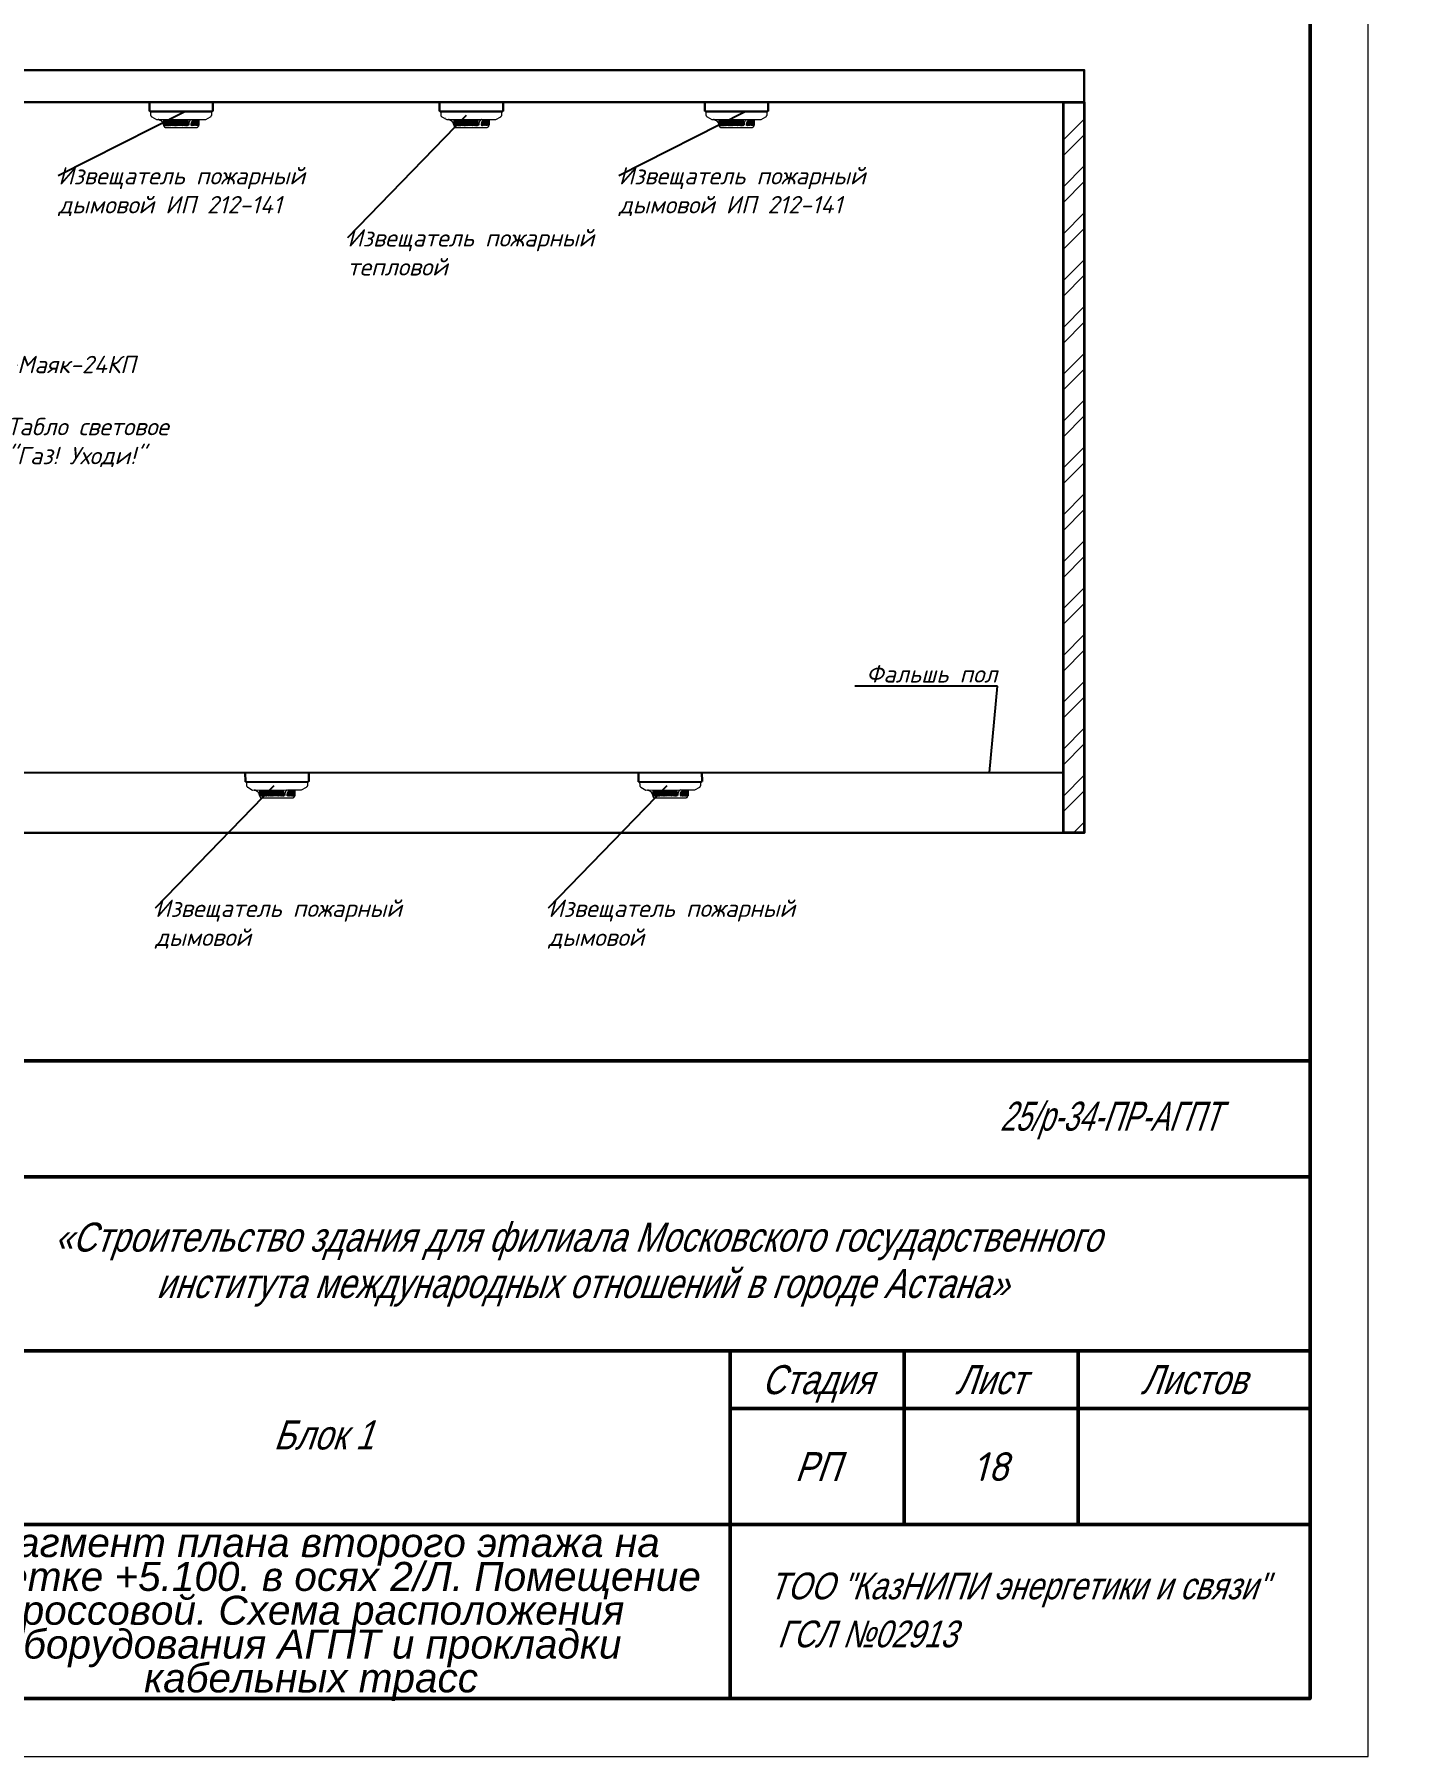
# Model space of a CAD drawing. Header units: millimetres. Extents: x -43024 to 94798, y 928 to 12808.
# Drawn here: x 49776 to 54533, y 928 to 6868 of the extents above; entities that cross this region are included whole.
import ezdxf
from ezdxf import colors
from ezdxf.entities.mleader import LeaderData, LeaderLine
from ezdxf.enums import TextEntityAlignment as Align
from ezdxf.math import Vec2, Vec3

# ---------------------------------------------------------------- set-up
doc = ezdxf.new("R2010")
doc.units = ezdxf.units.MM
for name, color, linetype, lineweight in [('4.4.4._Сэндвич', 252, 'Continuous', 53), ('RC-Выноски', 7, 'Continuous', 0), ('shkl', 138, 'Continuous', 15), ('®_КИРПИЧ_120', 7, 'Continuous', 35), ('®_ЛЕСТНИЦА', 7, 'Continuous', 18)]:
    doc.layers.add(name, color=color, linetype=linetype, lineweight=lineweight)
for name, color, linetype in [('PDF _Геометрия', 7, 'Continuous'), ('PDF _Сплошная заливка', 1, 'Continuous'), ('АГПТ', 7, 'Continuous')]:
    doc.layers.add(name, color=color, linetype=linetype)
doc.layers.add('STANDARD', color=18, linetype='Continuous', lineweight=25, true_color=0x000000)
doc.styles.add('ARIAL', font='arial.ttf')
doc.styles.add('RubezhCAD', font='arial.ttf', dxfattribs={"width": 0.8})
doc.styles.add('Архитектурный', font='isocpeui.ttf')

# ---------------------------------------------------------------- blocks, each defined once
blk = doc.blocks.new('*U27')
at = {"lineweight": 0}
blk.add_lwpolyline([(-415, -5), (5, -5), (5, 292), (-415, 292)], close=True, dxfattribs=at)
at = {"color": 0, "linetype": 'Continuous', "lineweight": 50}
blk.add_lwpolyline([(-395, 287), (0, 287), (0, 0), (-395, 0)], close=True, dxfattribs=at)
at = {"lineweight": 0}
blk.add_lwpolyline([(0, -5), (4.999999999999999, -5), (5, 0)], dxfattribs=at)
at = {"layer": 'STANDARD', "color": 0, "linetype": 'Continuous', "lineweight": 50}
for p, q in [((-185, 55), (0, 55)), ((-120, 45), (0, 45)), ((-185, 30), (0, 30)), ((-50, 0), (-50, 30)), ((-35, 15), (-35, 30)), ((-20, 30), (-20, 15)), ((-50, 25), (0, 25)), ((-120, 15), (0, 15))]:
    blk.add_line(p, q, dxfattribs=at)
at = {"layer": 'STANDARD', "color": 0, "linetype": 'Continuous', "lineweight": 13}
for p, q in [((-50, 15), (0, 15)), ((-50, 0), (-50, 15)), ((0, 15), (0, 0)), ((0, 0), (-185, 0))]:
    blk.add_line(p, q, dxfattribs=at)
at = {"layer": 'STANDARD', "color": 0, "linetype": 'Continuous', "lineweight": 13, "style": 'ARIAL', "oblique": 19}
for s, width, p, p2 in [('25/р-34-ПР-АГПТ', 0.6816101798605164, (-26.75223451552711, 48.96604145425255), (-7.752234515527106, 48.96604145425255)), ('«Строительство здания для филиала Московского государственного ', 0.802289653375811, (-108.2712597478707, 38.54336521377438), (-17.23792641453792, 38.54336521377438)), ('института международных отношений в городе Астана»', 0.8010422516006325, (-99.48792641453792, 34.54336521377438), (-26.02125974787077, 34.54336521377438)), ('Листов', 0.8021247067045572, (-14.61666666666997, 26.25084174894263), (-5.483333333337212, 26.25084174894263)), ('Блок 1', 0.8027761859280396, (-89.38196532196618, 21.47957153766649), (-80.78196532196625, 21.47957153766649)), ('РП', 0.7989476156919193, (-44.43333333333383, 18.75), (-40.5666666666666, 18.75))]:
    blk.add_text(s, height=2.5, dxfattribs=dict(at, width=width)).set_placement(p, p2, align=Align.FIT)
at = {"layer": 'STANDARD', "color": 0, "linetype": 'Continuous', "lineweight": 50, "style": 'ARIAL', "oblique": 19}
for s, width, p, p2 in [('Стадия', 0.8009556443936366, (-47.28333333333603, 26.25084174894263), (-37.71666666666988, 26.25084174894263)), ('Лист', 0.7994367041199615, (-30.60000000000491, 26.25084174894263), (-24.5333333333374, 26.25084174894263))]:
    blk.add_text(s, height=2.5, dxfattribs=dict(at, width=width)).set_placement(p, p2, align=Align.FIT)
at = {"layer": 'STANDARD', "color": 0, "linetype": 'Continuous', "lineweight": 5, "style": 'ARIAL', "oblique": 19}
for s, width, p, p2 in [('ТОО "КазНИПИ энергетики и связи" ', 0.8001263931977444, (-46.66142287643149, 8.561806316638254), (-2.961422876431697, 8.561806316638254)), (' ГСЛ №02913                               ', 0.7952550570242768, (-46.66142287643149, 4.421806316638249), (-8.481422876431678, 4.421806316638249))]:
    blk.add_text(s, height=2.299999999999999, dxfattribs=dict(at, width=width)).set_placement(p, p2, align=Align.FIT)
blk = doc.blocks.new('извещатель фасад')
at = {"layer": 'PDF _Сплошная заливка', "lineweight": 30, "transparency": 33554559}
h = blk.add_hatch(color=7, dxfattribs=at)
h.paths.add_polyline_path([(120.6160098908117, 162.5215023679233, 0.4140946502022845), (120.6099348908116, 162.5275773679233)], flags=0)
h.paths.add_polyline_path([(120.6099348908116, 162.5154273679232, 0.4140946502087153), (120.6160098908116, 162.5215023679233)], flags=0)
h.paths.add_polyline_path([(120.6038598908116, 162.5215023679233, 0.4140946502081376), (120.6099348908116, 162.5154273679233)], flags=0)
h.paths.add_polyline_path([(120.6099348908116, 162.5275773679233, 0.4140946502016746), (120.6038598908116, 162.5215023679233)], flags=0)
blk.add_hatch(color=7, dxfattribs=at).paths.add_polyline_path([(121.4294986400338, 162.4718756363678), (121.4339552994783, 162.4718756363678), (121.4428686183672, 162.4674189769233), (121.4428686183672, 162.4585056580344), (121.4384119589227, 162.45404899859), (121.4294986400338, 162.45404899859), (121.4250419805894, 162.4585056580344), (121.4250419805894, 162.4629623174788)])
at = {"layer": 'PDF _Геометрия', "color": 7, "lineweight": 13}
for p, q in [((120.4935430829227, 162.6456996231455), (120.5069130612561, 162.6323260777011)), ((121.7102860205894, 162.6456996231455), (120.4935430829227, 162.6456996231455)), ((120.5069130612561, 162.6323260777011), (121.6969120292561, 162.6323260777011)), ((121.6969120292561, 162.6323260777011), (121.7102860205894, 162.6456996231455))]:
    blk.add_line(p, q, dxfattribs=at)
for points in [[(120.515826380145, 162.6323260777011), (120.515826380145, 162.583299256701), (120.515826380145, 162.5788425972566), (120.515826380145, 162.5743859378122), (120.515826380145, 162.5699292783678), (120.515826380145, 162.5654726189233), (120.5202830395894, 162.5610159594789), (120.5202830395894, 162.5565593000344), (120.5247432661449, 162.55210264059), (120.5291999255894, 162.5476459811455), (120.5291999255894, 162.5431893217011), (120.5336565850338, 162.5431893217011), (120.5381132444783, 162.5387326622566), (120.6317066599227, 162.4852491818121), (121.3136183602561, 162.4852491818121), (121.3626411682561, 162.4852491818121)], [(120.7654171445894, 162.3827388803678), (120.7654171445894, 162.3916521992566), (120.7654171445894, 162.3961088587011), (120.7609569180339, 162.4005655181455), (120.7609569180339, 162.4094788370344), (120.7565002585894, 162.4139354964788), (120.7565002585894, 162.4183957230344), (120.7520435991449, 162.4228523824789), (120.7475869397005, 162.4273090419233), (120.7475869397005, 162.4317657013676), (120.7431302802561, 162.4362223608122), (120.7386736208116, 162.4451356797011), (120.7342169613672, 162.4495923391455), (120.7297603019227, 162.4495923391455), (120.7253036424783, 162.45404899859), (120.7208469830339, 162.4585056580344), (120.7163903235894, 162.4629623174788), (120.711933664145, 162.4674189769233), (120.7074770047005, 162.4718756363678), (120.7030203452561, 162.4718756363678), (120.6985601187005, 162.4763322958122), (120.6941034592561, 162.4763322958122), (120.6851901403672, 162.4807925223677), (120.6807334809227, 162.4807925223677), (120.6762768214783, 162.4852491818121), (120.6718201620339, 162.4852491818121), (120.662906843145, 162.4852491818121), (120.6718201620339, 162.4852491818121), (120.6762768214783, 162.4852491818121), (120.6807334809227, 162.4807925223677), (120.6851901403672, 162.4807925223677), (120.6941034592561, 162.4763322958122), (120.6985601187005, 162.4763322958122), (120.7030203452561, 162.4718756363678), (120.7074770047005, 162.4718756363678), (120.711933664145, 162.4674189769233), (120.7163903235894, 162.4629623174788), (120.7253036424783, 162.4585056580344), (120.7297603019227, 162.45404899859), (120.7342169613672, 162.4495923391455), (120.7386736208116, 162.4451356797011), (120.7431302802561, 162.4406790202566), (120.7475869397005, 162.4362223608122), (120.7520435991449, 162.4273090419233), (120.7520435991449, 162.4228523824789), (120.7565002585894, 162.4183957230344), (120.7565002585894, 162.4139354964788), (120.7609569180339, 162.4094788370344), (120.7609569180339, 162.4005655181455), (120.7654171445894, 162.3961088587011), (120.7654171445894, 162.3916521992566)], [(120.7654171445894, 162.4852491818121), (120.7654171445894, 162.3738255614789), (120.7654171445894, 162.3693689020344), (120.7698738040339, 162.3649122425899), (120.7698738040339, 162.3604555831455), (120.7698738040339, 162.35599535659), (120.7743304634783, 162.3515386971455), (120.7743304634783, 162.3470820377011), (120.7787871229227, 162.3470820377011), (120.7787871229227, 162.3426253782566), (120.7832437823672, 162.3426253782566), (120.7832437823672, 162.3381687188121), (120.7877004418116, 162.3381687188121), (120.7921571012561, 162.3381687188121), (120.7921571012561, 162.3337120593677), (120.7966137607005, 162.3337120593677), (120.801070420145, 162.3337120593677), (120.8055270795894, 162.3337120593677), (121.3982980109227, 162.3337120593677), (121.4027546703672, 162.3337120593677), (121.4072113298116, 162.3337120593677), (121.4116679892561, 162.3381687188121), (121.4161246487005, 162.3381687188121), (121.420581308145, 162.3381687188121), (121.420581308145, 162.3426253782566), (121.4250419805894, 162.3426253782566), (121.4250419805894, 162.3470820377011), (121.4294986400338, 162.3470820377011), (121.4294986400338, 162.3515386971455), (121.4339552994783, 162.35599535659), (121.4339552994783, 162.3604555831455), (121.4384119589227, 162.3649122425899), (121.4384119589227, 162.3693689020344), (121.4384119589227, 162.3738255614789), (121.4384119589227, 162.4852491818121)], [(120.7698738040339, 162.4852491818121), (120.7698738040339, 162.3738255614789), (120.7654171445894, 162.3738255614789)], [(120.7832437823672, 162.3738255614789), (120.7787871229227, 162.3738255614789), (120.7787871229227, 162.4852491818121), (120.7787871229227, 162.3738255614789), (120.7743304634783, 162.3738255614789), (120.7698738040339, 162.3738255614789)], [(120.7877004418116, 162.4852491818121), (120.7877004418116, 162.3738255614789), (120.7832437823672, 162.3738255614789), (120.7832437823672, 162.4852491818121)], [(120.7877004418116, 162.3738255614789), (120.7921571012561, 162.3738255614789)], [(120.7966137607005, 162.4852491818121), (120.7966137607005, 162.3738255614789), (120.7921571012561, 162.3738255614789), (120.7921571012561, 162.4852491818121)], [(120.7966137607005, 162.3738255614789), (120.8055270795894, 162.3738255614789)], [(120.8099837390339, 162.4852491818121), (120.8099837390339, 162.3738255614789), (120.8055270795894, 162.3738255614789), (120.8055270795894, 162.4852491818121)], [(120.8099837390339, 162.3738255614789), (120.8188970579227, 162.3738255614789)], [(120.8233572844783, 162.4852491818121), (120.8233572844783, 162.3738255614789), (120.8188970579227, 162.3738255614789), (120.8188970579227, 162.4852491818121)], [(120.8233572844783, 162.3738255614789), (120.8322706033672, 162.3738255614789)], [(120.8411839222561, 162.4852491818121), (120.8411839222561, 162.3738255614789), (120.8322706033672, 162.3738255614789), (120.8322706033672, 162.4852491818121)], [(120.8411839222561, 162.3738255614789), (120.850097241145, 162.3738255614789)], [(120.8590105600338, 162.4852491818121), (120.8590105600338, 162.3738255614789), (120.850097241145, 162.3738255614789), (120.850097241145, 162.4852491818121)], [(120.8590105600338, 162.3738255614789), (120.8679238789228, 162.3738255614789)], [(120.8768371978116, 162.4852491818121), (120.8768371978116, 162.3738255614789), (120.8679238789228, 162.3738255614789), (120.8679238789228, 162.4852491818121)], [(120.8768371978116, 162.3738255614789), (120.8857540838116, 162.3738255614789)], [(120.8946674027005, 162.4852491818121), (120.8946674027005, 162.3738255614789), (120.8857540838116, 162.3738255614789), (120.8857540838116, 162.4852491818121)], [(120.8946674027005, 162.3738255614789), (120.9035807215894, 162.3738255614789)], [(120.9258640188116, 162.3738255614789), (120.9169506999227, 162.3738255614789), (120.9169506999227, 162.4852491818121), (120.9169506999227, 162.3738255614789), (120.9035807215894, 162.3738255614789), (120.9035807215894, 162.4852491818121)], [(120.939233997145, 162.4852491818121), (120.939233997145, 162.3738255614789), (120.9258640188116, 162.3738255614789), (120.9258640188116, 162.4852491818121)], [(120.9347773377005, 162.4852491818121), (120.9347773377005, 162.3738255614789)], [(120.939233997145, 162.3738255614789), (120.948150883145, 162.3738255614789)], [(120.9659775209227, 162.4852491818121), (120.9659775209227, 162.3738255614789), (120.948150883145, 162.3738255614789), (120.948150883145, 162.4852491818121)], [(120.9570642020338, 162.4852491818121), (120.9570642020338, 162.3738255614789)], [(120.9659775209227, 162.3738255614789), (120.9748908398116, 162.3738255614789)], [(120.9882608181449, 162.4852491818121), (120.9882608181449, 162.3738255614789), (120.9748908398116, 162.3738255614789), (120.9748908398116, 162.4852491818121)], [(120.9793474992561, 162.4852491818121), (120.9793474992561, 162.3738255614789)], [(120.9882608181449, 162.3738255614789), (120.9971736911449, 162.3738255614789)], [(121.0150043419227, 162.4852491818121), (121.0150043419227, 162.3738255614789), (120.9971736911449, 162.3738255614789), (120.9971736911449, 162.4852491818121)], [(121.0016303505894, 162.4852491818121), (121.0016303505894, 162.3738255614789)], [(121.0150043419227, 162.3738255614789), (121.0239176608116, 162.3738255614789)], [(121.0417442985894, 162.4852491818121), (121.0417442985894, 162.3738255614789), (121.0239176608116, 162.3738255614789), (121.0239176608116, 162.4852491818121)], [(121.0283743202561, 162.4852491818121), (121.0283743202561, 162.3738255614789)], [(121.0640311629227, 162.4852491818121), (121.0640311629227, 162.3738255614789), (121.0506576174783, 162.3738255614789), (121.0506576174783, 162.4852491818121), (121.0506576174783, 162.3738255614789), (121.0417442985894, 162.3738255614789)], [(121.0907711195894, 162.4852491818121), (121.0907711195894, 162.3738255614789), (121.0774011412561, 162.3738255614789), (121.0774011412561, 162.4852491818121), (121.0774011412561, 162.3738255614789), (121.0640311629227, 162.3738255614789)], [(121.0996844384783, 162.3738255614789), (121.0907711195894, 162.3738255614789)], [(121.1175106303672, 162.4852491818121), (121.1175106303672, 162.3738255614789), (121.0996844384783, 162.3738255614789), (121.0996844384783, 162.4852491818121)], [(121.1175106303672, 162.3738255614789), (121.1264279622561, 162.3738255614789)], [(121.1531679189227, 162.3738255614789), (121.1442546000339, 162.3738255614789), (121.1442546000339, 162.4852491818121), (121.1442546000339, 162.3738255614789), (121.1264279622561, 162.3738255614789), (121.1264279622561, 162.4852491818121)], [(121.1709941108116, 162.4852491818121), (121.1709941108116, 162.3738255614789), (121.1531679189227, 162.3738255614789), (121.1531679189227, 162.4852491818121)], [(121.1665378972561, 162.4852491818121), (121.1665378972561, 162.3738255614789)], [(121.1709941108116, 162.3738255614789), (121.1799074297005, 162.3738255614789)], [(121.1932814210338, 162.4852491818121), (121.1932814210338, 162.3738255614789), (121.1799074297005, 162.3738255614789), (121.1799074297005, 162.4852491818121)], [(121.1888247615894, 162.4852491818121), (121.1888247615894, 162.3738255614789)], [(121.1932814210338, 162.3738255614789), (121.2066513993672, 162.3738255614789)], [(121.2200213777005, 162.4852491818121), (121.2200213777005, 162.3738255614789), (121.2066513993672, 162.3738255614789), (121.2066513993672, 162.4852491818121)], [(121.2155647182561, 162.4852491818121), (121.2155647182561, 162.3738255614789)], [(121.2200213777005, 162.3738255614789), (121.2289342507005, 162.3738255614789)], [(121.2957877094783, 162.4852491818121), (121.2913310500338, 162.4852491818121), (121.2868743905894, 162.4807925223677), (121.282417731145, 162.4763322958122), (121.2779615175894, 162.4763322958122), (121.273504858145, 162.4674189769233), (121.2690481987005, 162.4629623174788), (121.2645915392561, 162.4585056580344), (121.2601348798116, 162.45404899859), (121.2601348798116, 162.4451356797011), (121.2556782203672, 162.4406790202566), (121.2556782203672, 162.4317657013676), (121.2512215609227, 162.4228523824789), (121.2467649014783, 162.4139354964788), (121.2467649014783, 162.40502217759), (121.2467649014783, 162.3916521992566), (121.2467649014783, 162.3827388803678), (121.2423042290339, 162.3738255614789), (121.2289342507005, 162.3738255614789), (121.2289342507005, 162.4852491818121)], [(121.233390910145, 162.3738255614789), (121.233390910145, 162.4852491818121)], [(121.3047050413672, 162.4406790202566), (121.3047050413672, 162.3738255614789), (121.2913310500338, 162.3738255614789), (121.2957877094783, 162.3782822209233), (121.2957877094783, 162.3871955398121), (121.2957877094783, 162.4005655181455), (121.2957877094783, 162.4094788370344), (121.3002443689227, 162.4183957230344), (121.3002443689227, 162.4228523824789), (121.3002443689227, 162.4273090419233), (121.3047050413672, 162.4362223608122), (121.3047050413672, 162.4406790202566), (121.3091617008116, 162.4451356797011), (121.3136183602561, 162.45404899859), (121.3180750197005, 162.4585056580344), (121.322531679145, 162.4674189769233), (121.3269883385894, 162.4718756363678), (121.3314449980338, 162.4763322958122), (121.3359016574783, 162.4807925223677), (121.3403578710338, 162.4807925223677), (121.3448145304783, 162.4852491818121), (121.3448145304783, 162.3738255614789), (121.3359016574783, 162.3738255614789), (121.3359016574783, 162.4807925223677)], [(121.2957877094783, 162.4005655181455), (121.2957877094783, 162.3738255614789)], [(121.3047050413672, 162.3738255614789), (121.3136183602561, 162.3738255614789)], [(121.3269883385894, 162.4718756363678), (121.3269883385894, 162.3738255614789), (121.3136183602561, 162.3738255614789), (121.3136183602561, 162.4585056580344)], [(121.3269883385894, 162.3738255614789), (121.3359016574783, 162.3738255614789)], [(121.3448145304783, 162.3738255614789), (121.3537278493672, 162.3738255614789)], [(121.3626411682561, 162.3738255614789), (121.3537278493672, 162.3738255614789), (121.3537278493672, 162.4852491818121)], [(121.371558500145, 162.3738255614789), (121.3626411682561, 162.3738255614789), (121.3626411682561, 162.4852491818121), (121.5721184305894, 162.4852491818121), (121.6657158590338, 162.5387326622566), (121.6701725184783, 162.5431893217011), (121.6746291779227, 162.5431893217011), (121.6746291779227, 162.5476459811455), (121.6790858373672, 162.55210264059), (121.6835420509227, 162.5565593000344), (121.6835420509227, 162.5610159594789), (121.6879987103672, 162.5654726189233), (121.6879987103672, 162.5699292783678), (121.6879987103672, 162.5743859378122), (121.6879987103672, 162.5788425972566), (121.6879987103672, 162.583299256701), (121.6879987103672, 162.6323260777011)], [(121.3760151595894, 162.4852491818121), (121.3760151595894, 162.3738255614789), (121.371558500145, 162.3738255614789), (121.371558500145, 162.4852491818121)], [(121.3760151595894, 162.3738255614789), (121.3849284784783, 162.3738255614789)], [(121.3849284784783, 162.4852491818121), (121.3849284784783, 162.3738255614789), (121.3938417973672, 162.3738255614789), (121.3982980109227, 162.3738255614789)], [(121.3938417973672, 162.4852491818121), (121.3938417973672, 162.3738255614789)], [(121.4027546703672, 162.4852491818121), (121.4027546703672, 162.3738255614789), (121.3982980109227, 162.3738255614789), (121.3982980109227, 162.4852491818121)], [(121.4027546703672, 162.3738255614789), (121.4116679892561, 162.3738255614789)], [(121.4161246487005, 162.4852491818121), (121.4161246487005, 162.3738255614789), (121.4116679892561, 162.3738255614789), (121.4116679892561, 162.4852491818121)], [(121.4161246487005, 162.3738255614789), (121.420581308145, 162.3738255614789)], [(121.4250419805894, 162.4852491818121), (121.4250419805894, 162.3738255614789), (121.420581308145, 162.3738255614789), (121.420581308145, 162.4852491818121)], [(121.4250419805894, 162.3738255614789), (121.4294986400338, 162.3738255614789), (121.4339552994783, 162.3738255614789)], [(121.4428686183672, 162.4852491818121), (121.4428686183672, 162.3738255614789), (121.4384119589227, 162.3738255614789), (121.4339552994783, 162.3738255614789), (121.4339552994783, 162.4852491818121)], [(120.8768371978116, 162.3337120593677), (120.9258640188116, 162.3337120593677), (120.9927174775894, 162.3337120593677), (121.2111080588116, 162.3337120593677), (121.2556782203672, 162.3337120593677)]]:
    blk.add_lwpolyline(points, dxfattribs=at)
blk.add_lwpolyline([(121.4294986400338, 162.3738255614789), (121.4294986400338, 162.4852491818121)], close=True, dxfattribs=at)
at = {"layer": 'АГПТ', "color": 7, "lineweight": 30}
for p, q in [((120.4935430829227, 162.6456996231455), (120.4935430829227, 162.8195200428122)), ((121.7102860205894, 162.6456996231455), (121.7102860205894, 162.8195200428122))]:
    blk.add_line(p, q, dxfattribs=at)
blk = doc.blocks.new('монтBTH')
at = {"layer": 'RC-Выноски'}
ml = blk.add_multileader_mtext('Standard', dxfattribs=at)
ml.set_content('плита перекрытия', color=256, style='RubezhCAD')
ml.set_leader_properties()
ml.build(insert=Vec2(0, 0))
ml.multileader.update_dxf_attribs({"text_left_attachment_type": 2, "dogleg_length": 2, "arrow_head_size": 400, "scale": 100})
ctx = ml.context
ctx.base_point, ctx.scale, ctx.char_height, ctx.arrow_head_size, ctx.landing_gap_size, ctx.plane_origin = Vec3(4840785.402838351, -930814.6335381314), 100, 250, 400, 100, Vec3(4361988.640856337, -1118801.789201997)
ctx.left_attachment, ctx.text_align_type = 2, 1
notes = []
notes.append((ctx, [(1, (1, 1, 0), (4843510.641583235, -930814.6335381314), (-1, 0), 200, [(0, [(4843857.121656497, -932125.7653074077)], 0, [])])]))
ctx.mtext.insert, ctx.mtext.width, ctx.mtext.alignment, ctx.mtext.flow_direction = Vec3(4842048.022210792, -930654.930263916), 2861.910748295952, 2, 5
ml = blk.add_multileader_mtext('Standard', dxfattribs=at)
ml.set_content('труба гофрированная', color=256, style='RubezhCAD')
ml.set_leader_properties()
ml.build(insert=Vec2(0, 0))
ml.multileader.update_dxf_attribs({"text_left_attachment_type": 2, "dogleg_length": 2, "arrow_head_size": 400, "scale": 100})
ctx = ml.context
ctx.base_point, ctx.scale, ctx.char_height, ctx.arrow_head_size, ctx.landing_gap_size, ctx.plane_origin = Vec3(4840290.041310383, -934408.8824684884), 100, 250, 400, 100, Vec3(4361988.640856337, -1122393.053821304)
ctx.left_attachment, ctx.text_align_type = 2, 1
notes.append((ctx, [(1, (1, 1, 0), (4843510.641583235, -934405.8981574377), (-1, 0), 200, [(0, [(4843857.121656497, -933478.0613474508)], 0, [])])]))
ctx.mtext.insert, ctx.mtext.width, ctx.mtext.alignment, ctx.mtext.flow_direction = Vec3(4841800.341446808, -934244.1484985021), 2861.910748295952, 2, 5
ml = blk.add_multileader_mtext('Standard', dxfattribs=at)
ml.set_content('скоба крепежная', color=256, style='RubezhCAD')
ml.set_leader_properties()
ml.build(insert=Vec2(0, 0))
ml.multileader.update_dxf_attribs({"text_left_attachment_type": 2, "dogleg_length": 2, "arrow_head_size": 400, "scale": 100})
ctx = ml.context
ctx.base_point, ctx.scale, ctx.char_height, ctx.arrow_head_size, ctx.landing_gap_size, ctx.plane_origin = Vec3(4840942.428759224, -935133.7149178385), 100, 250, 400, 100, Vec3(4361988.640856337, -1123117.886270653)
ctx.left_attachment, ctx.text_align_type = 2, 1
notes.append((ctx, [(1, (1, 1, 0), (4843510.641583235, -935130.7306067878), (-1, 0), 200, [(0, [(4844252.953282618, -933754.302563142)], 0, [])])]))
ctx.mtext.insert, ctx.mtext.width, ctx.mtext.alignment, ctx.mtext.flow_direction = Vec3(4842126.53517123, -934971.0273325724), 2861.910748295952, 2, 5
ml = blk.add_multileader_mtext('Standard', dxfattribs=at)
ml.set_content('Извещатель пожарный дымовой', color=256, style='RubezhCAD')
ml.set_leader_properties()
ml.build(insert=Vec2(0, 0))
ml.multileader.update_dxf_attribs({"text_left_attachment_type": 2, "dogleg_length": 2, "arrow_head_size": 400, "scale": 100})
ctx = ml.context
ctx.base_point, ctx.scale, ctx.char_height, ctx.arrow_head_size, ctx.landing_gap_size, ctx.plane_origin = Vec3(4844143.49144517, -935339.0639401212), 100, 250, 400, 100, Vec3(4365548.775847878, -1123117.886270653)
ctx.left_attachment, ctx.text_align_type = 2, 1
notes.append((ctx, [(1, (1, 1, 0), (4847070.776574773, -935130.7306067878), (-1, 0), 200, [(0, [(4846625.659697629, -933852.6177041352)], 0, [])])]))
ctx.mtext.insert, ctx.mtext.width, ctx.mtext.alignment, ctx.mtext.flow_direction = Vec3(4845507.134009972, -934971.0273325724), 2861.910748295952, 2, 5
for ctx, leaders in notes:
    for number, flags, end, landing, length, lines in leaders:
        leader = LeaderData()
        leader.index, (leader.has_last_leader_line, leader.has_dogleg_vector, leader.attachment_direction) = number, flags
        leader.last_leader_point, leader.dogleg_vector, leader.dogleg_length = Vec3(end), Vec3(landing), length
        for number, points, colour, breaks in lines:
            line = LeaderLine()
            line.index, line.vertices, line.color, line.breaks = number, Vec3.list(points), colors.encode_raw_color(colour), breaks
            leader.lines.append(line)
        ctx.leaders.append(leader)

msp = doc.modelspace()

# ---------------------------------------------------------------- linework, layer by layer
at = {"layer": 'shkl', "color": 0, "lineweight": 30}
msp.add_lwpolyline([(49185.18411992589, 6634.239170344852), (53397.18411992588, 6634.239170344852), (53397.18411992588, 6745.111275754709), (49185.18411992589, 6745.111275754709)], close=True, dxfattribs=at)
at = {"layer": '®_КИРПИЧ_120', "linetype": 'Continuous', "lineweight": 18, "transparency": 33554610}
for p, q in [((53325.18411992588, 6503.923139532751), (53397.18411992588, 6575.92313953281)), ((53325.18411992542, 6450.041579532743), (53397.18411992588, 6522.041579532801)), ((53325.18411992542, 6342.278529353279), (53397.18411992554, 6414.278529353454)), ((53325.18411992542, 6288.396969353154), (53397.18411992554, 6360.396969353446)), ((53325.18411992483, 6180.633919173808), (53397.18411992554, 6252.633919173924)), ((53325.18411992483, 6126.752359173741), (53397.18411992554, 6198.752359173857)), ((53325.18411992483, 6018.989308994278), (53397.18411992484, 6090.989308994452)), ((53325.18411992483, 5965.107748994327), (53397.18411992484, 6037.107748994561)), ((53325.18411992483, 5857.344698814689), (53397.18411992484, 5929.344698814922)), ((53325.18411992483, 5803.463138814855), (53397.18411992484, 5875.463138814914)), ((53325.18411992437, 5695.700088635218), (53397.18411992425, 5767.700088635393)), ((53325.18411992437, 5641.818528635209), (53397.18411992425, 5713.818528635325)), ((53325.18411992437, 5534.055478455805), (53397.18411992425, 5606.055478456037)), ((53325.1841199239, 5480.173918455621), (53397.18411992425, 5552.173918455679)), ((53325.1841199239, 5372.410868276332), (53397.18411992379, 5444.410868276391)), ((53325.1841199239, 5318.529308276265), (53397.18411992379, 5390.529308276324)), ((53325.1841199239, 5210.766258096744), (53397.18411992379, 5282.766258097035)), ((53325.1841199239, 5156.884698096735), (53397.18411992379, 5228.884698096794)), ((53325.18411992321, 5049.121647917331), (53397.18411992379, 5121.121647917505)), ((53325.18411992321, 4995.240087917089), (53397.18411992333, 5067.240087917322)), ((53325.18411992321, 4887.477037737801), (53397.18411992333, 4959.477037737918)), ((53325.18411992321, 4833.595477737559), (53397.18411992333, 4905.595477737792)), ((53325.18411992274, 4725.832427558212), (53397.18411992333, 4797.832427558271)), ((53325.18411992274, 4671.950867558204), (53397.18411992262, 4743.950867558262)), ((53325.18411992274, 4564.187817378741), (53397.18411992262, 4636.187817378857)), ((53325.18411992274, 4510.306257378615), (53397.18411992262, 4582.306257378906)), ((53325.18411992274, 4402.543207199211), (53397.18411992262, 4474.543207199443)), ((53325.18411992216, 4348.661647199202), (53397.18411992262, 4420.661647199435)), ((53325.18411992216, 4240.898597019856), (53397.18411992215, 4312.89859702003)), ((53325.18411992216, 4187.017037019671), (53397.18411992215, 4259.017037019904)), ((53360.16930333891, 4114.239170257424), (53397.18411992215, 4151.253986840326))]:
    msp.add_line(p, q, dxfattribs=at)
at = {"layer": '®_КИРПИЧ_120'}
msp.add_lwpolyline([(53325.18411992274, 4114.239170276632), (53325.18411992588, 6634.239170344852), (53397.18411992588, 6634.239170344852), (53397.18411992262, 4114.239170276632)], close=True, dxfattribs=at)
at = {"layer": '®_ЛЕСТНИЦА', "color": 7, "linetype": 'ByBlock', "lineweight": 30, "ltscale": 200}
msp.add_lwpolyline([(53397.18411992262, 4114.239170256784), (49185.18411992274, 4114.239170262605)], dxfattribs=at)
at = {"layer": 'АГПТ'}
msp.add_lwpolyline([(49257.18411992612, 4321.776901684308), (53325.18411992577, 4321.776901679011)], dxfattribs=at)

# ---------------------------------------------------------------- block references
ref = msp.add_blockref('*U27', (54175.8664109804, 1127.853527798448), dxfattribs=dict(xscale=40, yscale=40, zscale=40))
ref.add_attrib('ЛИСТ_первый', '18', dxfattribs={"height": 100, "style": 'Архитектурный'}).set_placement((53075.8664109804, 1927.853527798448), align=Align.MIDDLE_CENTER)
at = {"layer": '4.4.4._Сэндвич', "color": 1, "lineweight": 0, "xscale": 0.35, "yscale": 0.35, "zscale": 0.35}
msp.add_blockref('монтBTH', (-1651212.582617883, 328794.8932861042), dxfattribs=at)
at = {"layer": 'АГПТ', "color": 1, "lineweight": 30, "xscale": 180, "yscale": 180, "zscale": 180, "rotation": 0.1284775282643613}
for p in [(28549.72374271665, -22721.83480813859), (29550.38581965927, -22721.83480813906), (30465.02985991659, -22721.83480813906), (28880.54196580551, -25034.29707678726), (30236.53692909487, -25034.29707678779)]:
    msp.add_blockref('извещатель фасад', p, dxfattribs=at)

# ---------------------------------------------------------------- texts
at = {"layer": '4.4.4._Сэндвич', "color": 0, "lineweight": 30, "insert": (49330.31965993664, 1715.968582017187), "char_height": 100, "attachment_point": 1, "style": 'ARIAL'}
msp.add_mtext_dynamic_manual_height_columns('\\pxsm0.7,qc;{\\fArial|b0|i1|c204|p34;Фрагмент плана второго этажа на отметке +5.100. в осях 2/Л. Помещение Кроссовой. Cхема расположения оборудования АГПТ и прокладки кабельных трасс}', width=2800, gutter_width=1125, heights=[719.9999999999804], dxfattribs=at)

# ---------------------------------------------------------------- leaders
at = {"layer": 'АГПТ', "color": 7, "lineweight": 25}
ml = msp.add_multileader_mtext('Standard', dxfattribs=at)
ml.set_content('Извещатель пожарный \\Pдымовой ИП 212-141', color=7, style='Архитектурный')
ml.set_leader_properties()
ml.build(insert=Vec2(0, 0))
ml.multileader.update_dxf_attribs({"text_right_attachment_type": 6, "dogleg_length": 0.36, "arrow_head_size": 0.108})
ctx = ml.context
ctx.base_point, ctx.char_height, ctx.arrow_head_size, ctx.landing_gap_size, ctx.plane_origin = Vec3(49858.62436018503, 6380.568444408257), 60, 0.108, 0.054, Vec3(50747.9770320269, 5839.22386039469)
ctx.right_attachment = 6
notes = []
notes.append((ctx, [(1, (1, 1, 0), (49858.40836018503, 6380.568444408257), (1, 0), 0.216, [(1, [(50294.78109602949, 6600.789893683061)], 0, [])])]))
ctx.mtext.insert, ctx.mtext.flow_direction = Vec3(49858.67836018505, 6410.591171681023), 5
ml = msp.add_multileader_mtext('Standard', dxfattribs=at)
ml.set_content('Извещатель пожарный \\Pдымовой ИП 212-141', color=7, style='Архитектурный')
ml.set_leader_properties()
ml.build(insert=Vec2(0, 0))
ml.multileader.update_dxf_attribs({"text_right_attachment_type": 6, "dogleg_length": 0.36, "arrow_head_size": 0.108})
ctx = ml.context
ctx.base_point, ctx.char_height, ctx.arrow_head_size, ctx.landing_gap_size, ctx.plane_origin = Vec3(51791.812862378, 6380.568444408257), 60, 0.108, 0.054, Vec3(52681.16553421987, 5839.22386039469)
ctx.right_attachment = 6
notes.append((ctx, [(1, (1, 1, 0), (51791.596862378, 6380.568444408257), (1, 0), 0.216, [(1, [(52227.96959822234, 6600.789893683061)], 0, [])])]))
ctx.mtext.insert, ctx.mtext.flow_direction = Vec3(51791.86686237802, 6410.591171681023), 5
ml = msp.add_multileader_mtext('Standard', dxfattribs=at)
ml.set_content('Извещатель пожарный \\Pтепловой', color=7, style='Архитектурный')
ml.set_leader_properties()
ml.build(insert=Vec2(0, 0))
ml.multileader.update_dxf_attribs({"text_right_attachment_type": 6, "dogleg_length": 0.36, "arrow_head_size": 0.108})
ctx = ml.context
ctx.base_point, ctx.char_height, ctx.arrow_head_size, ctx.landing_gap_size, ctx.plane_origin = Vec3(50855.69781932075, 6166.286155638591), 60, 0.108, 0.054, Vec3(51745.05049116262, 5624.941571625022)
ctx.right_attachment = 6
notes.append((ctx, [(1, (1, 1, 0), (50855.48181932075, 6166.286155638591), (1, 0), 0.216, [(0, [(51265.04162455553, 6588.250455370013)], 0, [])])]))
ctx.mtext.insert, ctx.mtext.flow_direction = Vec3(50855.75181932077, 6196.286155638591), 5
ml = msp.add_multileader_mtext('Standard', dxfattribs=at)
ml.set_content('Маяк-24КП', color=7, style='Архитектурный')
ml.set_leader_properties()
ml.build(insert=Vec2(0, 0))
ml.multileader.update_dxf_attribs({"text_right_attachment_type": 6, "dogleg_length": 0.36, "arrow_head_size": 0.108})
ctx = ml.context
ctx.base_point, ctx.char_height, ctx.arrow_head_size, ctx.landing_gap_size, ctx.plane_origin = Vec3(49716.8661276539, 5729.406334141633), 60, 0.108, 0.054, Vec3(49348.93070119589, 5499.434233830965)
ctx.right_attachment = 6
notes.append((ctx, [(1, (1, 1, 0), (49716.6501276539, 5729.406334141633), (1, 0), 0.216, [(0, [(49294.06187094182, 5494.011640483819)], 0, [])])]))
ctx.mtext.insert, ctx.mtext.flow_direction = Vec3(49716.92012765415, 5759.406334141633), 5
ml = msp.add_multileader_mtext('Standard', dxfattribs=at)
ml.set_content('Табло световое\\P"Газ! Уходи!"', color=7, style='Архитектурный')
ml.set_leader_properties()
ml.build(insert=Vec2(0, 0))
ml.multileader.update_dxf_attribs({"text_right_attachment_type": 6, "dogleg_length": 0.36, "arrow_head_size": 0.108})
ctx = ml.context
ctx.base_point, ctx.char_height, ctx.arrow_head_size, ctx.landing_gap_size, ctx.plane_origin = Vec3(49681.60404769044, 5515.242907171792), 60, 0.108, 0.054, Vec3(49313.66862123232, 5402.734910707528)
ctx.right_attachment = 6
notes.append((ctx, [(1, (1, 1, 0), (49681.38804769044, 5515.242907171792), (1, 0), 0.216, [(0, [(49265.66857927868, 5402.734860852608)], 0, [])])]))
ctx.mtext.insert, ctx.mtext.flow_direction = Vec3(49681.65804769022, 5545.265634444557), 5
ml = msp.add_multileader_mtext('Standard', dxfattribs=at)
ml.set_content('Фальшь пол', color=7, style='Архитектурный')
ml.set_leader_properties()
ml.build(insert=Vec2(0, 0))
ml.multileader.update_dxf_attribs({"text_right_attachment_type": 6, "dogleg_length": 0.36, "arrow_head_size": 0.108})
ctx = ml.context
ctx.base_point, ctx.char_height, ctx.arrow_head_size, ctx.landing_gap_size, ctx.plane_origin = Vec3(52641.01551456623, 4662.309717240292), 60, 0.108, 0.054, Vec3(53550.1950324375, 4231.350148977435)
ctx.right_attachment, ctx.text_align_type = 6, 2
notes.append((ctx, [(0, (1, 1, 0), (53097.75624183896, 4620.309717240291), (-1, 0), 0.36, [(0, [(53070.18616583052, 4321.776901679477)], 0, [])])]))
ctx.mtext.insert, ctx.mtext.alignment, ctx.mtext.flow_direction = Vec3(53097.34224183897, 4692.309717240292), 3, 5
ml = msp.add_multileader_mtext('Standard', dxfattribs=at)
ml.set_content('Извещатель пожарный \\Pдымовой', color=7, style='Архитектурный')
ml.set_leader_properties()
ml.build(insert=Vec2(0, 0))
ml.multileader.update_dxf_attribs({"text_right_attachment_type": 6, "dogleg_length": 0.36, "arrow_head_size": 0.108})
ctx = ml.context
ctx.base_point, ctx.char_height, ctx.arrow_head_size, ctx.landing_gap_size, ctx.plane_origin = Vec3(50192.69268647899, 3853.956865911794), 60, 0.108, 0.054, Vec3(51082.04535832086, 3312.612281898226)
ctx.right_attachment = 6
notes.append((ctx, [(1, (1, 1, 0), (50192.47668647899, 3853.956865911794), (1, 0), 0.216, [(0, [(50602.03649171389, 4275.921165643274)], 0, [])])]))
ctx.mtext.insert, ctx.mtext.flow_direction = Vec3(50192.74668647901, 3883.956865911795), 5
ml = msp.add_multileader_mtext('Standard', dxfattribs=at)
ml.set_content('Извещатель пожарный \\Pдымовой', color=7, style='Архитектурный')
ml.set_leader_properties()
ml.build(insert=Vec2(0, 0))
ml.multileader.update_dxf_attribs({"text_right_attachment_type": 6, "dogleg_length": 0.36, "arrow_head_size": 0.108})
ctx = ml.context
ctx.base_point, ctx.char_height, ctx.arrow_head_size, ctx.landing_gap_size, ctx.plane_origin = Vec3(51548.68764976823, 3853.95686591127), 60, 0.108, 0.054, Vec3(52438.0403216101, 3312.612281897586)
ctx.right_attachment = 6
notes.append((ctx, [(1, (1, 1, 0), (51548.47164976823, 3853.95686591127), (1, 0), 0.216, [(0, [(51958.03145500301, 4275.921165642576)], 0, [])])]))
ctx.mtext.insert, ctx.mtext.flow_direction = Vec3(51548.74164976825, 3883.95686591127), 5
for ctx, leaders in notes:
    for number, flags, end, landing, length, lines in leaders:
        leader = LeaderData()
        leader.index, (leader.has_last_leader_line, leader.has_dogleg_vector, leader.attachment_direction) = number, flags
        leader.last_leader_point, leader.dogleg_vector, leader.dogleg_length = Vec3(end), Vec3(landing), length
        for number, points, colour, breaks in lines:
            line = LeaderLine()
            line.index, line.vertices, line.color, line.breaks = number, Vec3.list(points), colors.encode_raw_color(colour), breaks
            leader.lines.append(line)
        ctx.leaders.append(leader)

doc.saveas('drawing.dxf')
